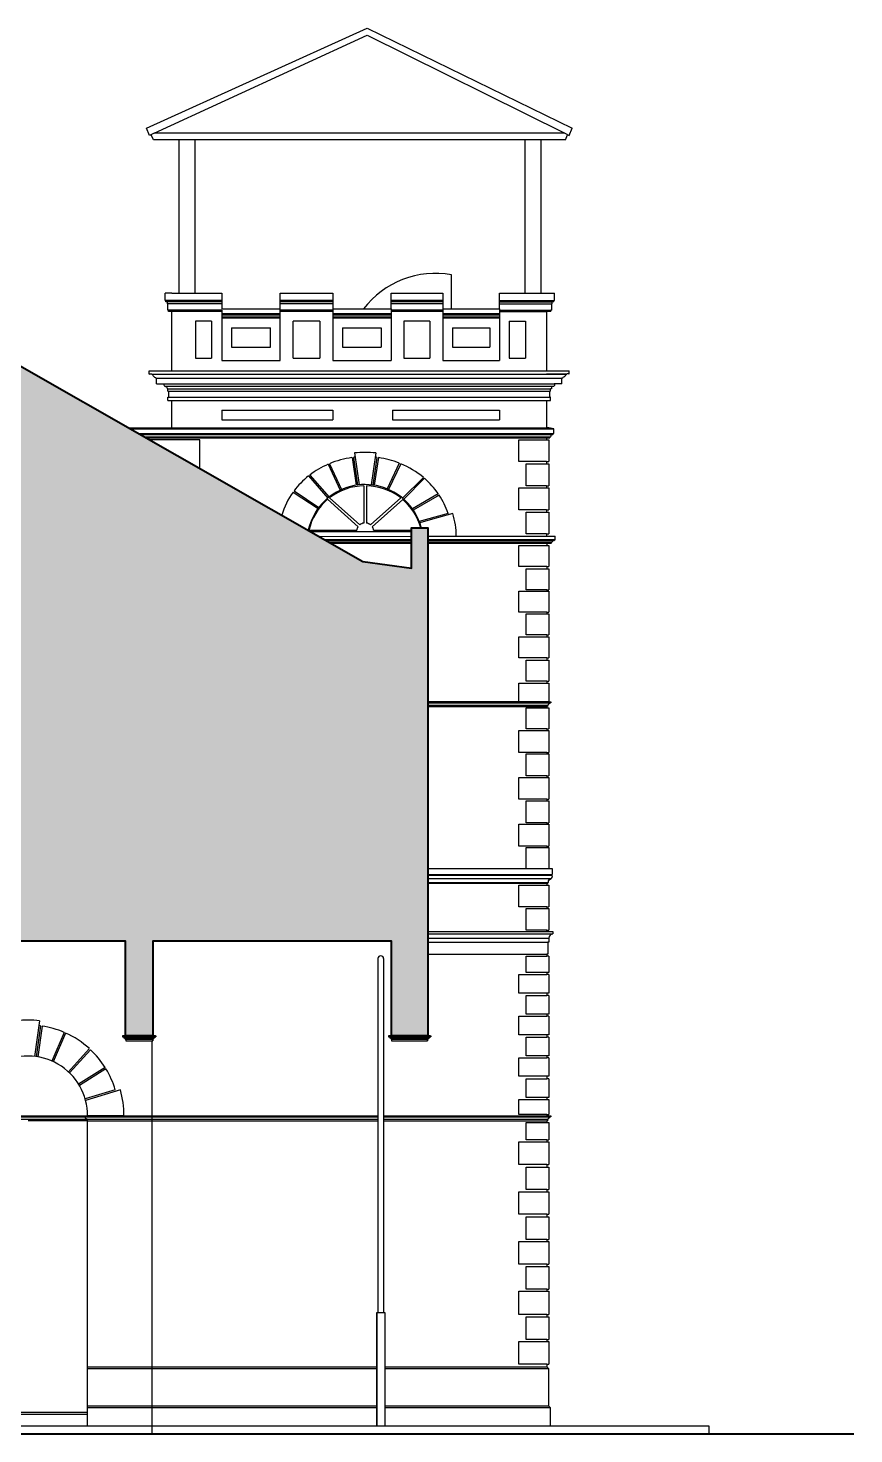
# Model space of a CAD drawing. Extents: x -43 to 90, y 6 to 81.
# Drawn here: x 38.8 to 49, y 15.21 to 32.59 of the extents above; entities that cross this region are included whole.
import ezdxf

# ---------------------------------------------------------------- set-up
doc = ezdxf.new("R2010")
doc.units = 0
doc.header["$LTSCALE"] = 0.1
doc.header["$MEASUREMENT"] = 0
doc.layers.add('cortado', color=7, linetype='CONTINUOUS', lineweight=40)
doc.layers.add('hachuras cortado', color=7, linetype='CONTINUOUS', true_color=0xfeffff)
doc.layers.add('visto', color=9, linetype='CONTINUOUS')

msp = doc.modelspace()

# ---------------------------------------------------------------- hatches: boundary and pattern name
at = {"layer": 'hachuras cortado', "linetype": 'ByBlock'}
msp.add_hatch(color=256, dxfattribs=at).paths.add_polyline_path([(42.935, 25.997), (43.537, 25.914), (43.537, 26.412), (43.737, 26.412), (43.737, 20.132), (43.287, 20.132), (43.287, 21.302), (40.339, 21.302), (40.339, 20.132), (39.999, 20.132), (39.999, 21.302), (37.09, 21.302), (37.09, 20.132), (36.75, 20.132), (36.75, 21.302), (33.821, 21.302), (33.821, 20.132), (33.401, 20.132), (33.402, 26.562), (33.643, 26.562), (33.643, 26.412), (34.151, 26.412), (38.339, 28.617)])

# ---------------------------------------------------------------- linework, layer by layer
at = {"layer": 'cortado'}
msp.add_line((-42.83, 15.212), (49.005, 15.212), dxfattribs=at)
at = {"layer": 'cortado', "flags": 128}
msp.add_lwpolyline([(42.935, 25.997), (43.537, 25.914), (43.537, 26.412), (43.737, 26.412), (43.737, 20.132), (43.287, 20.132), (43.287, 21.302), (40.339, 21.302), (40.339, 20.132), (39.999, 20.132), (39.999, 21.302), (37.09, 21.302), (37.09, 20.132), (36.75, 20.132), (36.75, 21.302), (33.821, 21.302), (33.821, 20.132), (33.401, 20.132), (33.402, 26.562), (33.643, 26.562), (33.643, 26.412), (34.151, 26.412), (38.339, 28.617)], close=True, dxfattribs=at)
at = {"layer": 'visto'}
for p, q in [((40.261, 31.354), (42.987, 32.59)), ((40.355, 31.29), (42.986, 32.502)), ((42.986, 32.502), (45.429, 31.29)), ((42.987, 32.59), (45.522, 31.354)), ((40.297, 31.264), (40.261, 31.354)), ((40.355, 31.29), (40.297, 31.264)), ((45.429, 31.29), (40.355, 31.29)), ((45.429, 31.29), (45.486, 31.264)), ((45.486, 31.264), (45.522, 31.354)), ((40.346, 31.21), (40.317, 31.273)), ((45.438, 31.21), (40.346, 31.21)), ((40.662, 29.312), (40.662, 31.21)), ((40.862, 29.312), (40.862, 31.21)), ((44.94, 29.312), (44.94, 31.21)), ((45.14, 29.312), (45.14, 31.21)), ((45.438, 31.21), (45.466, 31.273)), ((44.031, 29.12), (44.03, 29.54)), ((40.488, 29.222), (40.488, 29.312)), ((40.574, 29.312), (40.488, 29.312)), ((40.498, 29.222), (40.488, 29.222)), ((40.498, 29.207), (40.498, 29.222)), ((41.191, 29.222), (40.498, 29.222)), ((40.518, 29.207), (40.498, 29.207)), ((40.518, 29.182), (40.518, 29.207)), ((41.191, 29.207), (40.518, 29.207)), ((40.574, 29.312), (41.191, 29.312)), ((41.191, 29.312), (41.191, 29.122)), ((41.912, 29.312), (42.563, 29.312)), ((41.912, 29.122), (41.912, 29.312)), ((42.563, 29.222), (41.912, 29.222)), ((42.563, 29.207), (41.912, 29.207)), ((42.563, 29.312), (42.563, 29.122)), ((43.282, 29.122), (43.282, 29.312)), ((43.282, 29.312), (43.924, 29.312)), ((43.924, 29.222), (43.282, 29.222)), ((43.924, 29.207), (43.282, 29.207)), ((43.924, 29.312), (43.924, 29.122)), ((44.624, 29.122), (44.624, 29.312)), ((44.624, 29.312), (45.205, 29.312)), ((44.624, 29.222), (45.294, 29.222)), ((44.624, 29.207), (45.274, 29.207)), ((45.205, 29.312), (45.304, 29.312)), ((45.274, 29.182), (45.274, 29.207)), ((45.294, 29.207), (45.274, 29.207)), ((45.294, 29.207), (45.294, 29.222)), ((45.304, 29.222), (45.294, 29.222)), ((45.304, 29.222), (45.304, 29.312)), ((40.523, 29.182), (40.518, 29.182)), ((40.523, 29.102), (40.523, 29.182)), ((41.191, 29.182), (40.523, 29.182)), ((40.533, 29.102), (40.523, 29.102)), ((40.533, 29.087), (40.533, 29.102)), ((41.191, 29.102), (40.533, 29.102)), ((40.574, 29.087), (40.533, 29.087)), ((41.191, 29.087), (40.574, 29.087)), ((41.191, 29.122), (41.912, 29.122)), ((41.191, 29.102), (41.191, 28.482)), ((41.191, 29.062), (41.912, 29.062)), ((41.191, 29.047), (41.912, 29.047)), ((42.563, 29.182), (41.912, 29.182)), ((41.912, 28.482), (41.912, 29.122)), ((42.563, 29.102), (41.912, 29.102)), ((42.563, 29.087), (41.912, 29.087)), ((42.563, 29.122), (42.563, 28.482)), ((42.563, 29.122), (43.282, 29.122)), ((42.563, 29.062), (43.282, 29.062)), ((42.563, 29.047), (43.282, 29.047)), ((43.924, 29.182), (43.282, 29.182)), ((43.282, 29.122), (43.282, 28.482)), ((43.924, 29.102), (43.282, 29.102)), ((43.924, 29.087), (43.282, 29.087)), ((43.924, 29.122), (44.624, 29.122)), ((43.924, 29.122), (43.924, 28.482)), ((43.924, 29.062), (44.624, 29.062)), ((43.924, 29.047), (44.624, 29.047)), ((44.624, 29.182), (45.269, 29.182)), ((44.624, 29.122), (44.624, 28.482)), ((44.624, 29.102), (45.259, 29.102)), ((44.624, 29.087), (45.205, 29.087)), ((45.259, 29.087), (45.205, 29.087)), ((45.259, 29.087), (45.259, 29.102)), ((45.269, 29.102), (45.259, 29.102)), ((45.269, 29.102), (45.269, 29.182)), ((45.274, 29.182), (45.269, 29.182)), ((41.061, 28.967), (40.865, 28.967)), ((40.865, 28.967), (40.865, 28.512)), ((41.061, 28.967), (41.061, 28.512)), ((41.191, 29.022), (41.912, 29.022)), ((41.191, 29.007), (41.912, 29.007)), ((41.311, 28.887), (41.311, 28.647)), ((41.311, 28.887), (41.792, 28.887)), ((41.792, 28.647), (41.792, 28.887)), ((42.072, 28.512), (42.072, 28.967)), ((42.403, 28.967), (42.072, 28.967)), ((42.403, 28.967), (42.403, 28.512)), ((42.563, 29.022), (43.282, 29.022)), ((42.563, 29.007), (43.282, 29.007)), ((42.683, 28.887), (42.683, 28.647)), ((42.683, 28.887), (43.162, 28.887)), ((43.162, 28.887), (43.162, 28.647)), ((43.764, 28.967), (43.442, 28.967)), ((43.442, 28.967), (43.442, 28.512)), ((43.764, 28.967), (43.764, 28.512)), ((43.924, 29.022), (44.624, 29.022)), ((43.924, 29.007), (44.624, 29.007)), ((44.044, 28.887), (44.044, 28.647)), ((44.044, 28.887), (44.504, 28.887)), ((44.504, 28.887), (44.504, 28.647)), ((44.744, 28.967), (44.944, 28.967)), ((44.744, 28.967), (44.744, 28.512)), ((44.944, 28.967), (44.944, 28.512)), ((40.865, 28.512), (41.061, 28.512)), ((41.311, 28.647), (41.792, 28.647)), ((42.072, 28.512), (42.403, 28.512)), ((42.683, 28.647), (43.162, 28.647)), ((43.442, 28.512), (43.764, 28.512)), ((44.044, 28.647), (44.504, 28.647)), ((44.744, 28.512), (44.944, 28.512)), ((40.294, 28.352), (40.574, 28.352)), ((40.574, 28.352), (45.206, 28.352)), ((41.191, 28.482), (41.912, 28.482)), ((42.563, 28.482), (43.282, 28.482)), ((43.924, 28.482), (44.624, 28.482)), ((45.205, 28.352), (45.486, 28.352)), ((40.327, 28.312), (45.452, 28.312)), ((40.374, 28.262), (45.396, 28.262)), ((40.384, 28.192), (40.48, 28.192)), ((40.48, 28.192), (45.299, 28.192)), ((40.486, 28.163), (45.294, 28.163)), ((45.452, 28.312), (45.206, 28.312)), ((45.396, 28.192), (45.299, 28.192)), ((45.406, 28.262), (45.396, 28.262)), ((40.515, 28.132), (40.525, 28.132)), ((40.525, 28.132), (45.255, 28.132)), ((40.525, 28.102), (40.535, 28.102)), ((40.525, 28.027), (40.535, 28.027)), ((40.525, 27.987), (40.574, 27.987)), ((40.535, 28.102), (45.245, 28.102)), ((40.535, 28.027), (45.245, 28.027)), ((40.574, 27.987), (45.206, 27.987)), ((45.206, 27.987), (45.255, 27.987)), ((45.206, 27.987), (45.206, 27.647)), ((45.255, 28.102), (45.245, 28.102)), ((45.255, 28.027), (45.245, 28.027)), ((45.265, 28.132), (45.255, 28.132)), ((41.191, 27.867), (42.563, 27.867)), ((41.191, 27.867), (41.191, 27.747)), ((42.563, 27.867), (42.563, 27.747)), ((43.301, 27.867), (44.624, 27.867)), ((43.301, 27.867), (43.301, 27.747)), ((44.624, 27.867), (44.624, 27.747)), ((40.041, 27.647), (45.206, 27.647)), ((40.058, 27.637), (45.294, 27.637)), ((40.485, 27.637), (40.545, 27.647)), ((40.545, 27.647), (40.574, 27.647)), ((41.191, 27.747), (42.563, 27.747)), ((43.301, 27.747), (44.624, 27.747)), ((45.234, 27.647), (45.206, 27.647)), ((45.294, 27.637), (45.234, 27.647)), ((40.164, 27.577), (45.284, 27.577)), ((40.181, 27.567), (45.284, 27.567)), ((40.234, 27.537), (45.252, 27.537)), ((40.251, 27.527), (45.206, 27.527)), ((44.864, 27.232), (44.864, 27.502)), ((44.864, 27.502), (45.206, 27.502)), ((45.206, 27.527), (45.244, 27.527)), ((45.206, 27.502), (45.234, 27.502)), ((45.234, 27.502), (45.234, 27.232)), ((45.284, 27.577), (45.294, 27.577)), ((42.83, 27.338), (42.888, 26.944)), ((43.096, 27.338), (43.037, 26.944)), ((42.505, 27.199), (42.655, 26.879)), ((42.523, 27.206), (42.672, 26.886)), ((42.8, 27.281), (42.85, 26.939)), ((42.818, 27.284), (42.869, 26.942)), ((43.107, 27.284), (43.056, 26.941)), ((43.126, 27.281), (43.075, 26.939)), ((43.385, 27.212), (43.236, 26.893)), ((43.403, 27.206), (43.253, 26.886)), ((45.206, 27.232), (44.864, 27.232)), ((44.954, 26.932), (44.954, 27.202)), ((44.954, 27.202), (45.206, 27.202)), ((45.206, 27.232), (45.234, 27.232)), ((45.206, 27.202), (45.234, 27.202)), ((45.234, 27.202), (45.234, 26.932)), ((42.263, 27.054), (42.502, 26.781)), ((42.278, 27.065), (42.516, 26.792)), ((43.682, 27.036), (43.426, 26.778)), ((43.696, 27.025), (43.44, 26.766)), ((42.073, 26.855), (42.38, 26.651)), ((42.083, 26.869), (42.391, 26.665)), ((42.498, 26.766), (42.875, 26.426)), ((42.522, 26.785), (42.895, 26.449)), ((42.948, 26.933), (42.948, 26.472)), ((42.978, 26.933), (42.978, 26.472)), ((43.404, 26.784), (43.03, 26.448)), ((43.428, 26.765), (43.05, 26.426)), ((43.867, 26.833), (43.547, 26.647)), ((43.878, 26.818), (43.557, 26.632)), ((43.823, 26.807), (43.797, 26.792)), ((43.867, 26.833), (43.849, 26.822)), ((43.878, 26.818), (43.853, 26.804)), ((44.864, 26.637), (44.864, 26.907)), ((44.864, 26.907), (45.206, 26.907)), ((45.206, 26.932), (44.954, 26.932)), ((45.206, 26.932), (45.234, 26.932)), ((45.206, 26.907), (45.234, 26.907)), ((45.234, 26.907), (45.234, 26.637)), ((43.987, 26.591), (43.631, 26.493)), ((44.047, 26.59), (43.87, 26.541)), ((45.206, 26.637), (44.864, 26.637)), ((44.954, 26.337), (44.954, 26.607)), ((44.954, 26.607), (45.206, 26.607)), ((45.206, 26.637), (45.234, 26.637)), ((45.206, 26.607), (45.234, 26.607)), ((45.234, 26.607), (45.234, 26.337)), ((43.823, 26.546), (43.631, 26.493)), ((43.87, 26.541), (43.637, 26.476)), ((43.823, 26.527), (43.637, 26.476)), ((42.257, 26.384), (42.859, 26.383)), ((42.283, 26.369), (43.537, 26.367)), ((42.389, 26.309), (43.537, 26.307)), ((43.537, 26.263), (42.469, 26.263)), ((43.537, 26.253), (42.487, 26.253)), ((43.066, 26.383), (43.537, 26.382)), ((43.737, 26.311), (45.206, 26.311)), ((45.3, 26.263), (43.737, 26.263)), ((45.3, 26.253), (43.737, 26.253)), ((45.206, 26.337), (44.954, 26.337)), ((45.206, 26.337), (45.234, 26.337)), ((45.206, 26.311), (45.31, 26.311)), ((45.3, 26.263), (45.31, 26.263)), ((43.537, 26.23), (42.527, 26.23)), ((43.537, 26.22), (42.545, 26.22)), ((45.27, 26.23), (43.737, 26.23)), ((45.207, 26.22), (43.737, 26.22)), ((44.863, 25.936), (44.863, 26.196)), ((44.863, 26.196), (45.207, 26.196)), ((45.26, 26.22), (45.207, 26.22)), ((45.207, 26.196), (45.233, 26.196)), ((45.233, 26.196), (45.233, 25.936)), ((45.209, 25.936), (44.863, 25.936)), ((44.953, 25.646), (44.953, 25.906)), ((44.953, 25.906), (45.209, 25.906)), ((45.209, 25.936), (45.209, 25.906)), ((45.209, 25.936), (45.233, 25.936)), ((45.209, 25.906), (45.233, 25.906)), ((45.233, 25.906), (45.233, 25.646)), ((44.863, 25.371), (44.863, 25.631)), ((44.863, 25.631), (45.209, 25.631)), ((45.209, 25.646), (44.953, 25.646)), ((45.209, 25.646), (45.209, 25.631)), ((45.209, 25.646), (45.233, 25.646)), ((45.209, 25.631), (45.233, 25.631)), ((45.233, 25.631), (45.233, 25.371)), ((45.209, 25.371), (44.863, 25.371)), ((44.953, 25.091), (44.953, 25.351)), ((44.953, 25.351), (45.209, 25.351)), ((45.209, 25.371), (45.209, 25.351)), ((45.209, 25.371), (45.233, 25.371)), ((45.209, 25.351), (45.233, 25.351)), ((45.233, 25.351), (45.233, 25.091)), ((44.863, 24.806), (44.863, 25.066)), ((44.863, 25.066), (45.209, 25.066)), ((45.209, 25.091), (44.953, 25.091)), ((45.209, 25.091), (45.209, 25.066)), ((45.209, 25.091), (45.233, 25.091)), ((45.209, 25.066), (45.233, 25.066)), ((45.233, 25.066), (45.233, 24.806)), ((45.209, 24.806), (44.863, 24.806)), ((44.953, 24.516), (44.953, 24.776)), ((44.953, 24.776), (45.209, 24.776)), ((45.209, 24.806), (45.209, 24.776)), ((45.209, 24.806), (45.233, 24.806)), ((45.209, 24.776), (45.233, 24.776)), ((45.233, 24.776), (45.233, 24.516)), ((45.209, 24.516), (44.953, 24.516)), ((45.209, 24.516), (45.209, 24.491)), ((45.209, 24.516), (45.233, 24.516)), ((44.863, 24.262), (44.863, 24.491)), ((44.863, 24.491), (45.209, 24.491)), ((45.209, 24.491), (45.233, 24.491)), ((45.233, 24.491), (45.233, 24.262)), ((45.233, 24.262), (43.737, 24.262)), ((43.737, 24.262), (45.159, 24.262)), ((43.737, 24.25), (45.244, 24.25)), ((43.737, 24.222), (45.216, 24.222)), ((43.737, 24.202), (45.216, 24.202)), ((45.233, 24.262), (44.863, 24.262)), ((44.953, 23.927), (44.953, 24.187)), ((44.953, 24.187), (45.209, 24.187)), ((45.209, 24.202), (45.209, 24.187)), ((45.209, 24.202), (45.209, 24.202)), ((45.209, 24.202), (45.209, 24.187)), ((45.209, 24.187), (45.233, 24.187)), ((45.233, 24.262), (45.256, 24.262)), ((45.233, 24.187), (45.233, 23.927)), ((44.863, 23.637), (44.863, 23.907)), ((44.863, 23.907), (45.209, 23.907)), ((45.209, 23.927), (44.953, 23.927)), ((45.209, 23.927), (45.209, 23.907)), ((45.209, 23.927), (45.233, 23.927)), ((45.209, 23.907), (45.233, 23.907)), ((45.233, 23.907), (45.233, 23.637)), ((45.209, 23.637), (44.863, 23.637)), ((45.209, 23.637), (45.209, 23.617)), ((45.209, 23.637), (45.233, 23.637)), ((44.953, 23.347), (44.953, 23.617)), ((44.953, 23.617), (45.209, 23.617)), ((45.209, 23.617), (45.233, 23.617)), ((45.233, 23.617), (45.233, 23.347)), ((44.863, 23.057), (44.863, 23.327)), ((44.863, 23.327), (45.209, 23.327)), ((45.209, 23.347), (44.953, 23.347)), ((45.209, 23.347), (45.209, 23.327)), ((45.209, 23.347), (45.233, 23.347)), ((45.209, 23.327), (45.233, 23.327)), ((45.233, 23.327), (45.233, 23.057)), ((45.209, 23.057), (44.863, 23.057)), ((44.953, 22.767), (44.953, 23.037)), ((44.953, 23.037), (45.209, 23.037)), ((45.209, 23.057), (45.209, 23.037)), ((45.209, 23.057), (45.233, 23.057)), ((45.209, 23.037), (45.233, 23.037)), ((45.233, 23.037), (45.233, 22.767)), ((45.209, 22.767), (44.953, 22.767)), ((45.209, 22.767), (45.209, 22.749)), ((45.209, 22.767), (45.233, 22.767)), ((44.863, 22.479), (44.863, 22.749)), ((44.863, 22.749), (45.209, 22.749)), ((45.209, 22.749), (45.233, 22.749)), ((45.233, 22.749), (45.233, 22.479)), ((45.209, 22.479), (44.863, 22.479)), ((44.953, 22.199), (44.953, 22.461)), ((44.953, 22.461), (45.209, 22.461)), ((45.209, 22.479), (45.209, 22.461)), ((45.209, 22.479), (45.233, 22.479)), ((45.209, 22.461), (45.233, 22.461)), ((45.233, 22.461), (45.233, 22.199)), ((43.737, 22.2), (45.233, 22.2)), ((43.737, 22.129), (45.268, 22.129)), ((43.737, 22.119), (45.268, 22.119)), ((43.737, 22.079), (45.261, 22.079)), ((45.233, 22.199), (44.953, 22.199)), ((45.233, 22.2), (45.274, 22.2)), ((45.274, 22.2), (45.274, 22.129)), ((43.737, 22.029), (45.219, 22.029)), ((43.737, 22.019), (45.209, 22.019)), ((44.863, 21.727), (44.863, 21.997)), ((44.863, 21.997), (45.209, 21.997)), ((45.209, 22.019), (45.219, 22.019)), ((45.209, 22.019), (45.209, 21.997)), ((45.209, 21.997), (45.233, 21.997)), ((45.219, 22.029), (45.219, 22.019)), ((45.219, 22.029), (45.229, 22.029)), ((45.233, 21.997), (45.233, 21.727)), ((45.209, 21.727), (44.863, 21.727)), ((45.209, 21.727), (45.209, 21.708)), ((45.209, 21.727), (45.233, 21.727)), ((44.953, 21.438), (44.953, 21.708)), ((44.953, 21.708), (45.209, 21.708)), ((45.209, 21.708), (45.233, 21.708)), ((45.233, 21.708), (45.233, 21.438)), ((43.737, 21.422), (45.209, 21.422)), ((43.737, 21.392), (45.284, 21.392)), ((45.209, 21.438), (44.953, 21.438)), ((45.209, 21.422), (45.209, 21.438)), ((45.209, 21.438), (45.233, 21.438)), ((45.209, 21.422), (45.284, 21.422)), ((45.209, 21.422), (45.284, 21.422)), ((45.284, 21.422), (45.284, 21.392)), ((43.737, 21.342), (45.234, 21.342)), ((43.737, 21.292), (45.219, 21.292)), ((45.219, 21.292), (45.219, 21.142)), ((45.234, 21.292), (45.219, 21.292)), ((45.234, 21.342), (45.234, 21.292)), ((43.12, 21.087), (43.12, 16.712)), ((43.19, 21.087), (43.19, 16.712)), ((43.737, 21.142), (45.209, 21.142)), ((44.954, 21.117), (45.209, 21.117)), ((44.954, 20.916), (44.954, 21.117)), ((45.209, 21.142), (45.209, 21.117)), ((45.219, 21.142), (45.209, 21.142)), ((45.234, 21.117), (45.209, 21.117)), ((45.234, 21.117), (45.234, 20.916)), ((44.864, 20.661), (44.864, 20.891)), ((44.864, 20.891), (45.209, 20.891)), ((45.209, 20.916), (44.954, 20.916)), ((45.209, 20.916), (45.209, 20.891)), ((45.234, 20.916), (45.209, 20.916)), ((45.234, 20.891), (45.209, 20.891)), ((45.234, 20.916), (45.234, 20.916)), ((45.234, 20.891), (45.234, 20.891)), ((45.234, 20.891), (45.234, 20.661)), ((45.209, 20.661), (44.864, 20.661)), ((44.954, 20.402), (44.954, 20.632)), ((44.954, 20.632), (45.209, 20.632)), ((45.209, 20.661), (45.209, 20.632)), ((45.234, 20.661), (45.209, 20.661)), ((45.234, 20.632), (45.209, 20.632)), ((45.234, 20.661), (45.234, 20.661)), ((45.234, 20.632), (45.234, 20.632)), ((45.234, 20.632), (45.234, 20.402)), ((44.864, 20.147), (44.864, 20.377)), ((44.864, 20.377), (45.209, 20.377)), ((45.209, 20.402), (44.954, 20.402)), ((45.209, 20.402), (45.209, 20.377)), ((45.234, 20.402), (45.209, 20.402)), ((45.234, 20.377), (45.209, 20.377)), ((45.234, 20.377), (45.234, 20.147)), ((38.936, 20.318), (38.876, 19.877)), ((38.948, 20.256), (38.896, 19.875)), ((38.968, 20.253), (38.916, 19.872)), ((39.24, 20.175), (39.088, 19.821)), ((39.259, 20.167), (39.106, 19.813)), ((40.37, 20.132), (39.962, 20.132)), ((39.974, 20.12), (40.376, 20.12)), ((39.981, 20.113), (40.364, 20.113)), ((39.988, 20.106), (40.357, 20.106)), ((39.995, 20.099), (40.35, 20.099)), ((39.999, 20.132), (40.376, 20.132)), ((40.002, 20.092), (40.343, 20.092)), ((40.002, 20.072), (40.336, 20.072)), ((40.328, 15.212), (40.328, 20.072)), ((43.25, 20.132), (43.774, 20.132)), ((43.768, 20.132), (43.25, 20.132)), ((43.25, 20.12), (43.774, 20.12)), ((43.262, 20.113), (43.762, 20.113)), ((43.269, 20.106), (43.755, 20.106)), ((43.276, 20.099), (43.748, 20.099)), ((43.283, 20.092), (43.741, 20.092)), ((43.29, 20.072), (43.734, 20.072)), ((45.209, 20.147), (44.864, 20.147)), ((44.954, 19.887), (44.954, 20.117)), ((44.954, 20.117), (45.209, 20.117)), ((45.209, 20.147), (45.209, 20.117)), ((45.234, 20.147), (45.209, 20.147)), ((45.234, 20.117), (45.209, 20.117)), ((45.234, 20.117), (45.234, 19.887)), ((39.552, 19.974), (39.293, 19.688)), ((39.567, 19.961), (39.307, 19.675)), ((44.864, 19.632), (44.864, 19.862)), ((44.864, 19.862), (45.209, 19.862)), ((45.209, 19.887), (44.954, 19.887)), ((45.209, 19.887), (45.209, 19.862)), ((45.234, 19.887), (45.209, 19.887)), ((45.234, 19.862), (45.209, 19.862)), ((45.234, 19.862), (45.234, 19.632)), ((39.747, 19.742), (39.42, 19.535)), ((39.758, 19.725), (39.43, 19.518)), ((39.873, 19.466), (39.501, 19.354)), ((45.209, 19.632), (44.864, 19.632)), ((44.954, 19.371), (44.954, 19.602)), ((44.954, 19.602), (45.209, 19.602)), ((45.209, 19.632), (45.209, 19.602)), ((45.234, 19.632), (45.209, 19.632)), ((45.234, 19.602), (45.209, 19.602)), ((45.234, 19.602), (45.234, 19.371)), ((39.936, 19.464), (39.506, 19.334)), ((44.864, 19.162), (44.864, 19.346)), ((44.864, 19.346), (45.209, 19.346)), ((45.209, 19.371), (44.954, 19.371)), ((45.209, 19.371), (45.209, 19.346)), ((45.234, 19.371), (45.209, 19.371)), ((45.209, 19.346), (45.234, 19.346)), ((45.234, 19.346), (45.234, 19.162)), ((38.062, 19.142), (39.531, 19.142)), ((38.108, 19.13), (39.484, 19.13)), ((39.484, 19.142), (43.12, 19.142)), ((39.496, 19.13), (43.12, 19.13)), ((39.531, 19.147), (39.981, 19.147)), ((43.19, 19.142), (45.209, 19.142)), ((43.19, 19.13), (45.244, 19.13)), ((45.209, 19.162), (44.864, 19.162)), ((45.209, 19.162), (45.209, 19.142)), ((45.209, 19.162), (45.234, 19.162)), ((45.209, 19.142), (45.256, 19.142)), ((38.075, 19.102), (39.517, 19.102)), ((39.524, 19.092), (38.796, 19.092)), ((39.531, 19.082), (38.796, 19.082)), ((39.524, 19.102), (43.12, 19.102)), ((39.531, 19.082), (43.12, 19.082)), ((39.531, 19.082), (39.531, 19.082)), ((39.531, 15.312), (39.531, 19.082)), ((39.531, 19.082), (39.531, 19.082)), ((43.19, 19.102), (45.223, 19.102)), ((43.19, 19.082), (45.216, 19.082)), ((44.954, 19.062), (45.209, 19.062)), ((44.954, 18.846), (44.954, 19.062)), ((45.209, 19.082), (45.209, 19.082)), ((45.209, 19.082), (45.209, 19.062)), ((45.209, 19.062), (45.234, 19.062)), ((45.234, 19.062), (45.234, 18.846)), ((44.864, 18.541), (44.864, 18.821)), ((44.864, 18.821), (45.209, 18.821)), ((45.209, 18.846), (44.954, 18.846)), ((45.209, 18.846), (45.209, 18.821)), ((45.209, 18.846), (45.234, 18.846)), ((45.209, 18.821), (45.234, 18.821)), ((45.234, 18.821), (45.234, 18.541)), ((45.209, 18.541), (44.864, 18.541)), ((44.954, 18.231), (44.954, 18.511)), ((44.954, 18.511), (45.209, 18.511)), ((45.209, 18.541), (45.209, 18.511)), ((45.209, 18.541), (45.234, 18.541)), ((45.209, 18.511), (45.234, 18.511)), ((45.234, 18.511), (45.234, 18.231)), ((44.864, 17.926), (44.864, 18.206)), ((44.864, 18.206), (45.209, 18.206)), ((45.209, 18.231), (44.954, 18.231)), ((45.209, 18.231), (45.209, 18.206)), ((45.209, 18.231), (45.234, 18.231)), ((45.209, 18.206), (45.234, 18.206)), ((45.234, 18.206), (45.234, 17.926)), ((45.209, 17.926), (44.864, 17.926)), ((45.209, 17.926), (45.209, 17.896)), ((45.209, 17.926), (45.234, 17.926)), ((39.531, 15.312), (39.531, 17.732)), ((44.954, 17.616), (44.954, 17.896)), ((44.954, 17.896), (45.209, 17.896)), ((45.209, 17.896), (45.234, 17.896)), ((45.234, 17.896), (45.234, 17.616)), ((44.864, 17.311), (44.864, 17.591)), ((44.864, 17.591), (45.209, 17.591)), ((45.209, 17.616), (44.954, 17.616)), ((45.209, 17.616), (45.209, 17.591)), ((45.209, 17.616), (45.234, 17.616)), ((45.209, 17.591), (45.234, 17.591)), ((45.234, 17.591), (45.234, 17.311)), ((45.209, 17.311), (44.864, 17.311)), ((44.954, 17.001), (44.954, 17.281)), ((44.954, 17.281), (45.209, 17.281)), ((45.209, 17.311), (45.209, 17.281)), ((45.209, 17.311), (45.234, 17.311)), ((45.209, 17.281), (45.234, 17.281)), ((45.234, 17.281), (45.234, 17.001)), ((44.864, 16.686), (44.864, 16.976)), ((44.864, 16.976), (45.209, 16.976)), ((45.209, 17.001), (44.954, 17.001)), ((45.209, 17.001), (45.209, 16.976)), ((45.209, 17.001), (45.234, 17.001)), ((45.209, 16.976), (45.234, 16.976)), ((45.234, 16.976), (45.234, 16.686)), ((43.105, 16.712), (43.105, 15.312)), ((43.105, 15.312), (43.105, 16.712)), ((43.105, 16.712), (43.205, 16.712)), ((43.205, 16.712), (43.205, 15.312)), ((45.209, 16.686), (44.864, 16.686)), ((45.209, 16.686), (45.209, 16.657)), ((45.209, 16.686), (45.234, 16.686)), ((44.954, 16.377), (44.954, 16.657)), ((44.954, 16.657), (45.209, 16.657)), ((45.209, 16.657), (45.234, 16.657)), ((45.234, 16.657), (45.234, 16.377)), ((44.864, 16.072), (44.864, 16.352)), ((44.864, 16.352), (45.209, 16.352)), ((45.209, 16.377), (44.954, 16.377)), ((45.209, 16.377), (45.209, 16.352)), ((45.209, 16.377), (45.234, 16.377)), ((45.209, 16.352), (45.234, 16.352)), ((45.234, 16.352), (45.234, 16.072)), ((39.531, 16.042), (43.027, 16.042)), ((39.531, 16.042), (43.105, 16.042)), ((39.531, 16.022), (43.027, 16.022)), ((39.531, 16.022), (43.105, 16.022)), ((43.205, 16.042), (45.209, 16.042)), ((43.205, 16.022), (45.229, 16.022)), ((45.209, 16.072), (44.864, 16.072)), ((45.209, 16.072), (45.209, 16.042)), ((45.209, 16.072), (45.234, 16.072)), ((45.229, 16.022), (45.209, 16.042)), ((45.229, 16.022), (45.229, 15.557)), ((38.062, 15.482), (39.531, 15.482)), ((39.531, 15.557), (43.027, 15.557)), ((39.531, 15.557), (43.105, 15.557)), ((39.531, 15.537), (43.027, 15.537)), ((39.531, 15.537), (43.105, 15.537)), ((43.205, 15.557), (45.229, 15.557)), ((43.205, 15.537), (45.249, 15.537)), ((45.249, 15.537), (45.229, 15.557)), ((45.249, 15.537), (45.249, 15.312)), ((-39.742, 15.312), (47.211, 15.312)), ((38.062, 15.457), (39.531, 15.457)), ((47.211, 15.312), (47.211, 15.212))]:
    msp.add_line(p, q, dxfattribs=at)
for points in [[(40.574, 28.352), (40.574, 29.087)], [(45.205, 29.087), (45.205, 28.352)], [(40.294, 28.312), (40.294, 28.352)], [(45.486, 28.312), (45.486, 28.352)], [(40.374, 28.262), (40.374, 28.272)], [(40.384, 28.192), (40.384, 28.262)], [(45.396, 28.192), (45.396, 28.262)], [(45.406, 28.262), (45.406, 28.272)], [(40.525, 28.102), (40.525, 28.132)], [(40.525, 27.987), (40.525, 28.027)], [(40.535, 28.027), (40.535, 28.102)], [(40.574, 27.647), (40.574, 27.987)], [(45.245, 28.027), (45.245, 28.102)], [(45.255, 28.102), (45.255, 28.132)], [(45.255, 27.987), (45.255, 28.027)], [(40.485, 27.632), (40.485, 27.637)], [(45.294, 27.577), (45.294, 27.637)], [(40.92, 27.146), (40.92, 27.502), (40.295, 27.502)], [(45.206, 27.527), (45.206, 27.502)], [(45.284, 27.567), (45.284, 27.577)], [(45.206, 27.232), (45.206, 27.202)], [(45.206, 26.932), (45.206, 26.907)], [(45.206, 26.637), (45.206, 26.607)], [(45.206, 26.337), (45.206, 26.311)], [(45.3, 26.253), (45.3, 26.263)], [(45.31, 26.263), (45.31, 26.311)], [(45.207, 26.22), (45.207, 26.196)], [(45.256, 24.262), (45.256, 24.25), (45.244, 24.25), (45.244, 24.243), (45.237, 24.243), (45.237, 24.236), (45.23, 24.236), (45.23, 24.229), (45.223, 24.229), (45.223, 24.222), (45.216, 24.222), (45.216, 24.202), (45.209, 24.202)], [(39.962, 20.132), (39.962, 20.12), (39.974, 20.12), (39.974, 20.113), (39.981, 20.113), (39.981, 20.106), (39.988, 20.106), (39.988, 20.099), (39.995, 20.099), (39.995, 20.092), (40.002, 20.092), (40.002, 20.072), (40.009, 20.072)], [(40.376, 20.132), (40.376, 20.12), (40.364, 20.12), (40.364, 20.113), (40.357, 20.113), (40.357, 20.106), (40.35, 20.106), (40.35, 20.099), (40.343, 20.099), (40.343, 20.092), (40.336, 20.092), (40.336, 20.072), (40.329, 20.072)], [(43.25, 20.132), (43.25, 20.12), (43.262, 20.12), (43.262, 20.113), (43.269, 20.113), (43.269, 20.106), (43.276, 20.106), (43.276, 20.099), (43.283, 20.099), (43.283, 20.092), (43.29, 20.092), (43.29, 20.072), (43.297, 20.072)], [(43.774, 20.132), (43.774, 20.12), (43.762, 20.12), (43.762, 20.113), (43.755, 20.113), (43.755, 20.106), (43.748, 20.106), (43.748, 20.099), (43.741, 20.099), (43.741, 20.092), (43.734, 20.092), (43.734, 20.072), (43.727, 20.072)], [(39.484, 19.142), (39.484, 19.13), (39.496, 19.13), (39.496, 19.123), (39.503, 19.123), (39.503, 19.116), (39.51, 19.116), (39.51, 19.109), (39.517, 19.109), (39.517, 19.102), (39.524, 19.102), (39.524, 19.082), (39.531, 19.082)], [(45.256, 19.142), (45.256, 19.13), (45.244, 19.13), (45.244, 19.123), (45.237, 19.123), (45.237, 19.116), (45.23, 19.116), (45.23, 19.109), (45.223, 19.109), (45.223, 19.102), (45.216, 19.102), (45.216, 19.082), (45.209, 19.082)]]:
    msp.add_lwpolyline(points, dxfattribs=at)
for centre, radius, start, end in [((43.83, 28.441), 1.117, 79.703, 142.6822), ((45.253, 27.528), 0.00912, 84.1629, 185.8371), ((45.285, 27.536), 0.031, 91.7687, 178.2313), ((42.962, 26.229), 0.719, 49.228, 167.6507), ((42.96, 26.225), 0.711, 130.463, 167.4712), ((42.962, 26.205), 0.728, 91.0993, 127.1936), ((42.962, 26.205), 0.728, 52.6431, 88.7374), ((42.962, 26.229), 0.719, 21.493, 49.7881), ((42.964, 26.225), 0.711, 15.2614, 49.3708), ((42.964, 26.225), 0.711, 22.0756, 49.3708), ((42.962, 26.368), 0.105, 146.1827, 171.7051), ((42.962, 26.368), 0.105, 98.1316, 129.7563), ((42.962, 26.368), 0.105, 50.0805, 81.7051), ((42.962, 26.368), 0.105, 8.1316, 33.654), ((42.962, 26.229), 0.719, 14.7727, 21.5561), ((45.298, 26.224), 0.0287, 86.1737, 168.3011), ((45.269, 26.221), 0.00912, 84.1629, 185.8371), ((45.284, 21.342), 0.05, 90, 180), ((43.155, 21.087), 0.035, 0, 180), ((38.796, 19.142), 1.185, 83.1919, 96.7575), ((38.796, 19.142), 1.125, 82.2247, 83.2435), ((38.796, 19.142), 1.125, 66.7247, 81.2059), ((38.796, 19.142), 1.125, 47.7247, 65.7059), ((38.796, 19.147), 0.735, 359.6046, 180.3954), ((38.796, 19.142), 1.125, 32.2247, 46.7059), ((38.796, 19.142), 1.125, 16.7247, 31.2059), ((38.796, 19.142), 1.185, 0.2359, 15.7575)]:
    msp.add_arc(centre, radius, start, end, dxfattribs=at)
for major_axis, start_param, end_param in [((-1.07, 0), -1.453756, -1.435975), ((-1.127, 0), 4.593565, 4.83033), ((1.07, 0), 1.435092, 1.452872), ((1.07, 0), 2.011711, 2.26445), ((1.07, 0), 1.723398, 1.993924), ((-1.07, 0), 4.306158, 4.558904), ((-1.07, 0), 3.974546, 4.288378), ((1.07, 0), 2.282237, 2.534976), ((1.07, 0), 0.562427, 0.815172), ((1.07, 0), 2.552763, 2.872382), ((1.07, 0), 0.291901, 0.544646), ((1.127, 0), 0.003025, 0.275021)]:
    msp.add_ellipse((42.962, 26.308), major_axis=major_axis, ratio=0.920351, start_param=start_param, end_param=end_param, dxfattribs=at)
for points in [[(40.294, 28.312, 900.854), (40.312, 28.317, 900.854), (40.327, 28.312, 900.854), (40.339, 28.299, 900.854), (40.349, 28.282, 900.854), (40.374, 28.272, 900.854)], [(40.48, 28.192, 900.854), (40.475, 28.184, 900.854), (40.476, 28.174, 900.854), (40.485, 28.164, 900.854), (40.502, 28.158, 900.854), (40.512, 28.149, 900.854), (40.515, 28.132, 900.854)], [(45.299, 28.192, 900.854), (45.304, 28.184, 900.854), (45.303, 28.174, 900.854), (45.295, 28.164, 900.854), (45.277, 28.158, 900.854), (45.268, 28.149, 900.854), (45.265, 28.132, 900.854)], [(45.486, 28.312, 900.854), (45.467, 28.317, 900.854), (45.452, 28.312, 900.854), (45.441, 28.299, 900.854), (45.431, 28.282, 900.854), (45.406, 28.272, 900.854)], [(45.229, 22.029, 900.854), (45.238, 22.063, 900.854), (45.261, 22.079, 900.854), (45.265, 22.082, 900.854), (45.272, 22.089, 900.854), (45.276, 22.111, 900.854), (45.271, 22.119, 900.854)], [(45.271, 22.119, 900.854), (45.262, 22.12, 900.854), (45.259, 22.123, 900.854), (45.261, 22.127, 900.854), (45.268, 22.129, 900.854), (45.274, 22.129, 900.854)]]:
    msp.add_spline(points, degree=3, dxfattribs=at)

doc.saveas('drawing.dxf')
